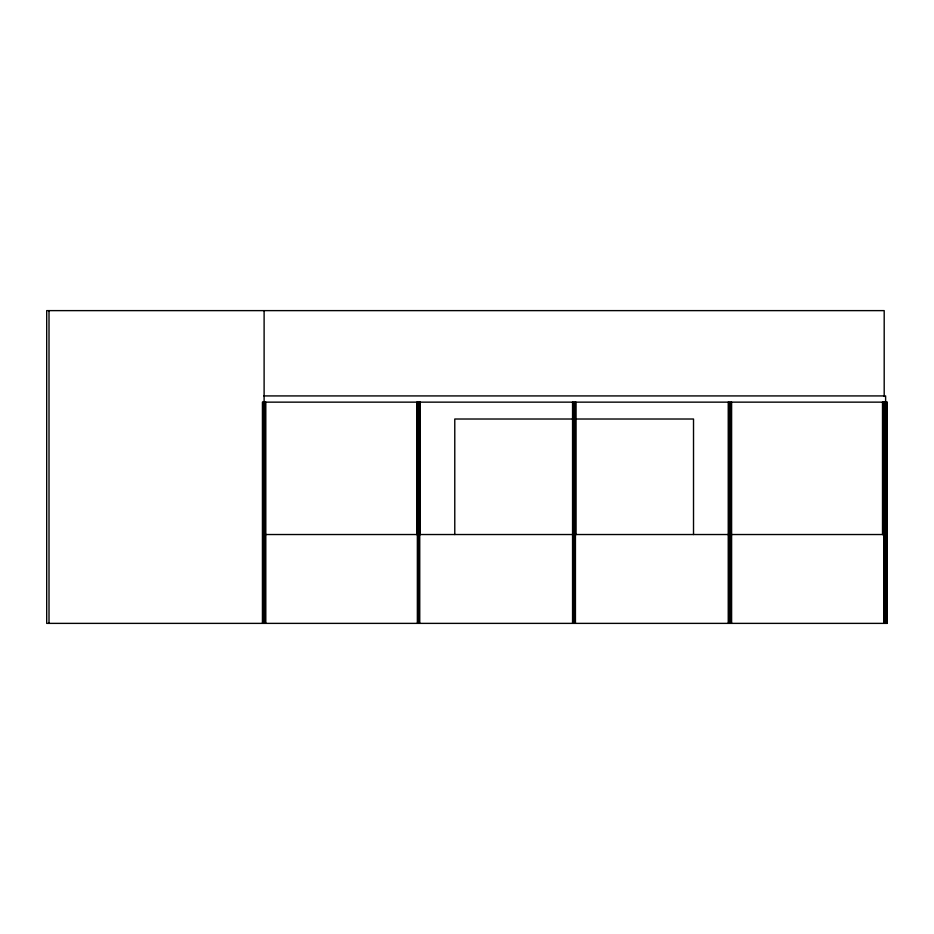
<?xml version="1.0" encoding="UTF-8"?>
<svg xmlns="http://www.w3.org/2000/svg" width="934" height="934" viewBox="0 0 934 934"><rect width="100%" height="100%" fill="white"/><g stroke="black" fill="none" stroke-linecap="round" stroke-linejoin="round"><path stroke-width="1.4" d="M263.89 395.923L885.619 395.923L885.619 623.375M572.857 419.016L454.776 419.016L454.776 534.528M575.461 419.016L693.518 419.016L693.518 534.528M265.548 534.528L884.183 534.528M886.81 402.145L886.81 623.375M884.428 402.145L884.428 623.375M884.194 396.448L884.194 310.625L46.7 310.625L46.7 623.375L887.3 623.375L887.3 402.145L262.431 402.145L262.431 623.375M883.926 402.145L883.926 623.375M883.004 402.145L883.004 534.587M882.513 402.145L882.513 534.587M731.614 402.145L731.614 623.375M731.124 402.145L731.124 623.375M729.921 402.145L729.921 623.375M728.73 402.145L728.73 623.375M728.24 402.145L728.24 623.375M575.928 402.145L575.928 534.587M575.437 402.145L575.437 623.375M574.247 402.145L574.247 623.375M573.056 402.145L573.056 623.375M572.554 402.145L572.554 623.375M420.253 402.145L420.253 534.587M419.751 402.145L419.751 623.375M418.56 402.145L418.56 623.375M417.358 402.145L417.358 623.375M416.879 402.145L416.879 534.587M265.805 402.145L265.805 623.375M265.303 402.145L265.303 623.375M264.112 310.625L264.112 623.375M262.921 402.145L262.921 623.375M49.012 310.625L49.012 623.375"/></g></svg>
